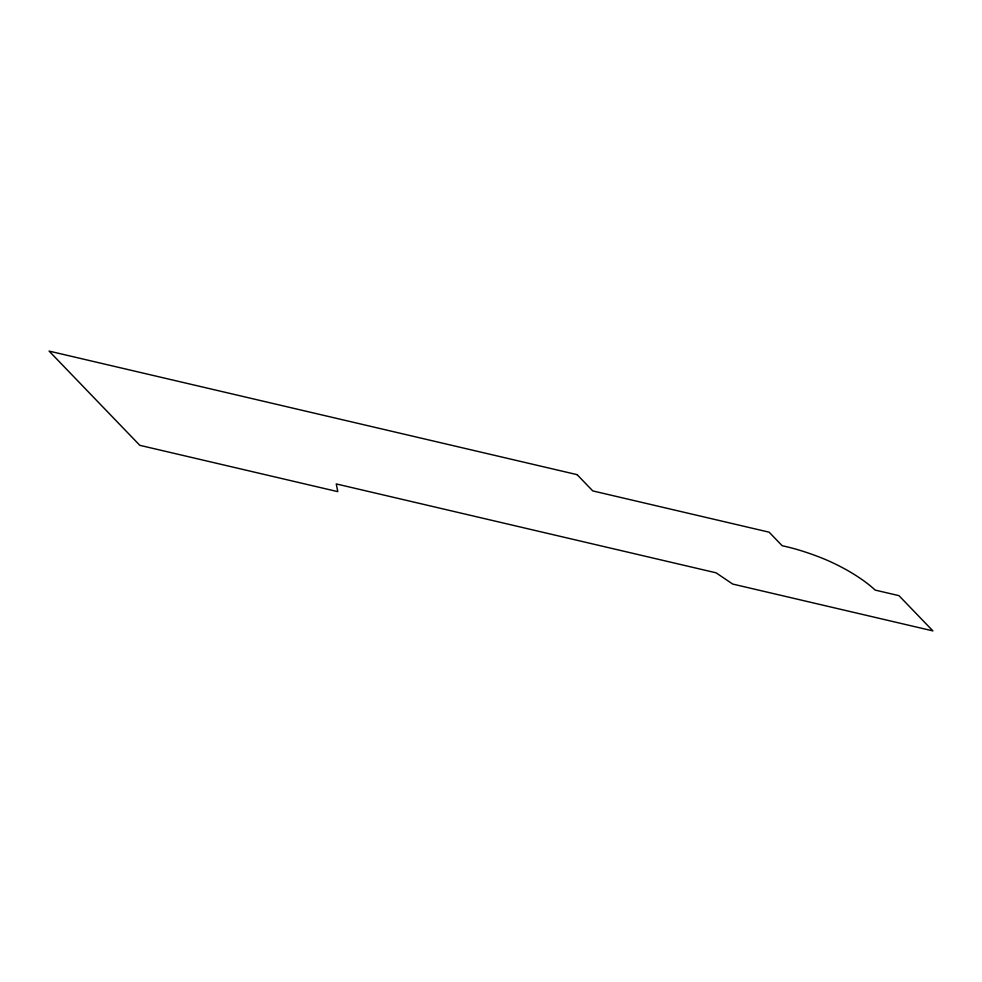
<?xml version="1.0" encoding="UTF-8"?>
<svg xmlns="http://www.w3.org/2000/svg" width="982" height="982" viewBox="0 0 982 982"><rect width="100%" height="100%" fill="white"/><g stroke="black" fill="none" stroke-linecap="round" stroke-linejoin="round"><path stroke-width="1.47" d="M577.109 474.65L49.1 351.102L139.812 445.325L337.808 491.651L336.249 483.93L716.025 572.801L732.732 584.069L932.9 630.898L898.972 595.657L875.158 590.084A62.664 18.216 26.6 0 0 819.7 557.199A106.878 31.068 26.6 0 0 782.188 545.747L769.127 532.183L592.772 490.914L577.109 474.65"/></g></svg>
